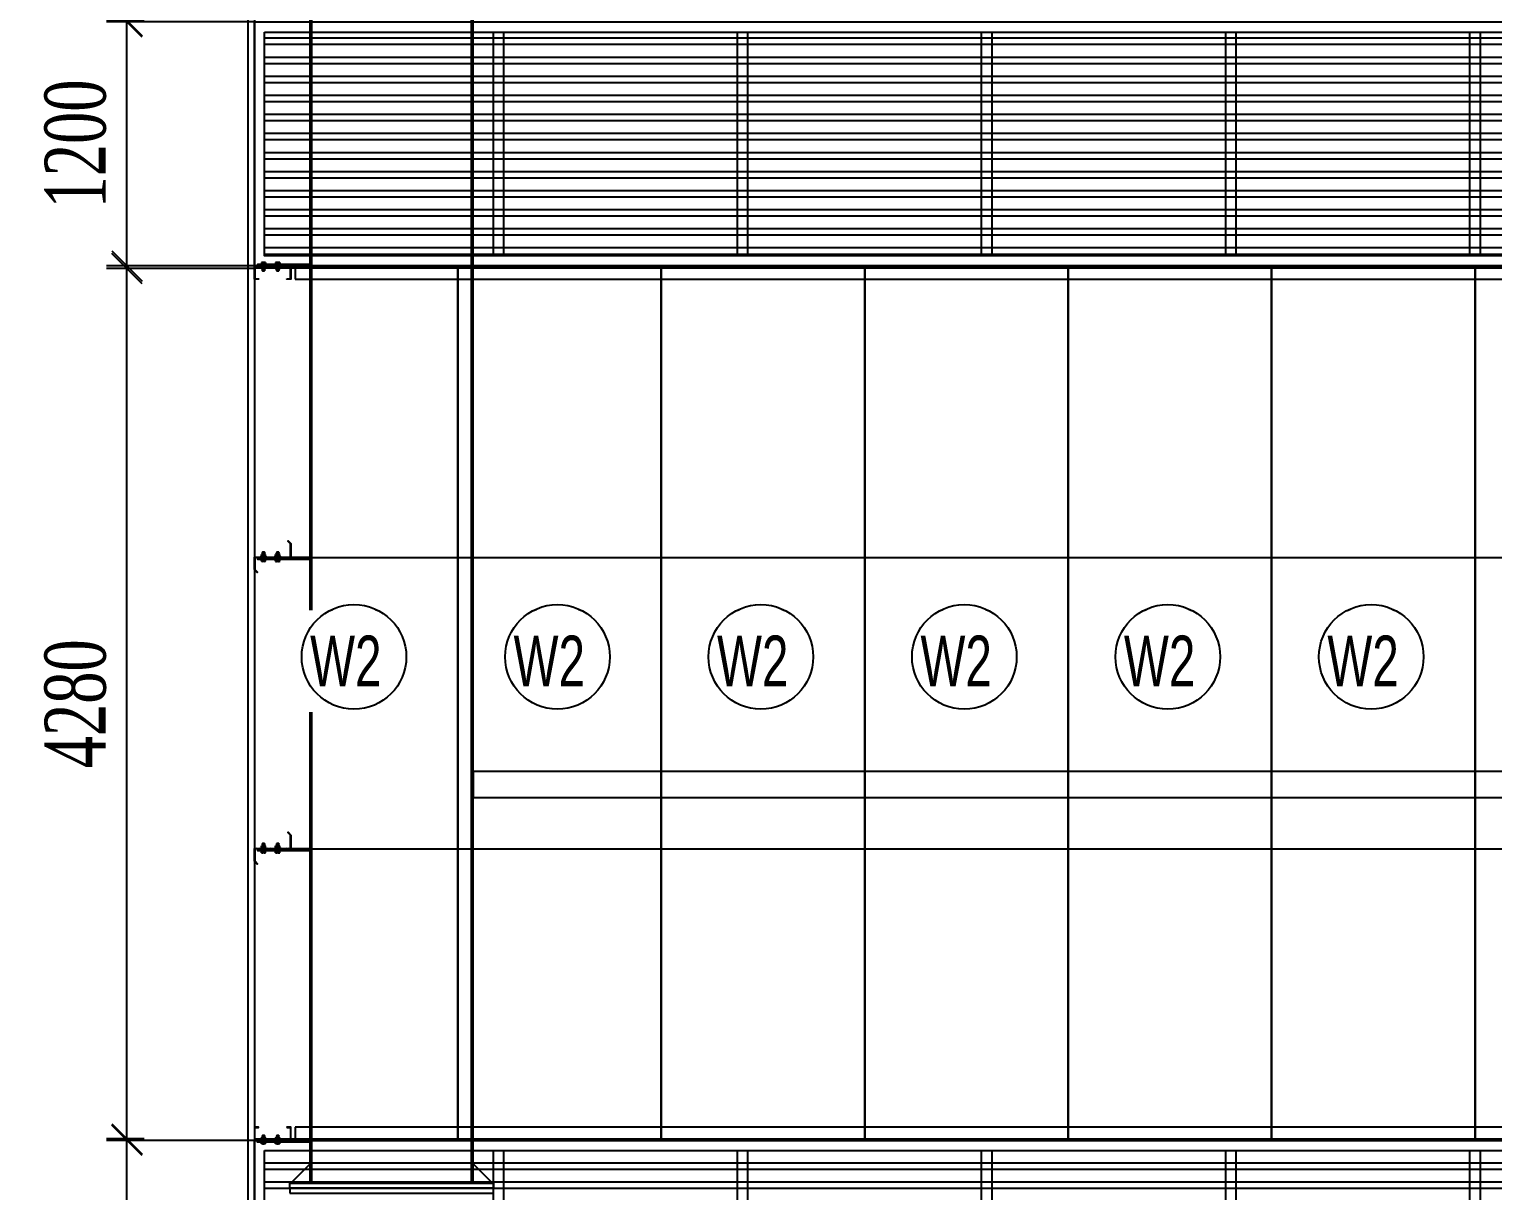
# Model space of a CAD drawing. Header units: inches. Extents: x 315041 to 662841, y -45540 to -35018.
# Drawn here: x 330950.9 to 331022.8, y -38412.7 to -38355.5 of the extents above; entities that cross this region are included whole.
import ezdxf

# ---------------------------------------------------------------- set-up
doc = ezdxf.new("R2010")
doc.units = ezdxf.units.IN
doc.header["$MEASUREMENT"] = 0
doc.linetypes.add('CENTER2', pattern=[28.575, 19.05, -3.175, 3.175, -3.175])
for name, color, linetype in [('1', 1, 'Continuous'), ('2', 2, 'Continuous'), ('251', 251, 'Continuous'), ('3', 3, 'Continuous'), ('4', 4, 'Continuous'), ('5', 5, 'Continuous'), ('6', 6, 'Continuous'), ('8', 8, 'Continuous'), ('9', 9, 'Continuous')]:
    doc.layers.add(name, color=color, linetype=linetype)
doc.styles.add('ST1', font='times.ttf', dxfattribs={"width": 0.7})
doc.styles.add('ST1H', font='vnshxh.shx', dxfattribs={"width": 0.7})
doc.dimstyles.new('100', dxfattribs={"dimtxt": 3, "dimasz": 1.5, "dimexe": 1, "dimexo": 0, "dimgap": 1, "dimtad": 1, "dimdec": 0, "dimlfac": 100, "dimzin": 0, "dimdsep": 46, "dimtxsty": 'ST1', "dimblk": 'OBLIQUE', "dimcen": 1, "dimdle": 1, "dimclrd": 8, "dimclre": 8, "dimclrt": 3, "dimadec": 0, "dimazin": 0, "dimtfac": 1, "dimtdec": 0, "dimtix": 1, "dimtmove": 1, "dimatfit": 3, "dimfxl": 0, "dimtfill": 1, "dimtolj": 1, "dimtzin": 0, "dimlwd": -1, "dimlwe": -1, "dimarcsym": 1})

# ---------------------------------------------------------------- blocks, each defined once
blk = doc.blocks.new('A$C6A7930B6')
at = {"layer": '2'}
h = blk.add_hatch(dxfattribs=at)
h.set_pattern_fill('ANSI31', color=256, scale=0.125, angle=-90, style=0)
h.set_pattern_definition([(315, (3303.04439, 11524.56439), (0.011048543456, 0.011048543456), [])])
h.paths.add_polyline_path([(1.5, 1.185), (1.5, 0.619), (0.016, 0.619), (0.016, 0.124), (0.129, 0.011), (0.118, 0), (0, 0.118), (0, 0.635), (1.484, 0.635), (1.484, 1.179), (1.371, 1.292), (1.382, 1.303)])
at = {"layer": '251'}
h = blk.add_hatch(color=256, dxfattribs=at)
h.paths.add_polyline_path([(0.314, 0.668), (0.31, 0.668, 0.192582), (0.332, 0.676, 0.192582), (0.353, 0.668)])
h.paths.add_polyline_path([(0.397, 0.668, 0.192582), (0.418, 0.676, 0.192582), (0.44, 0.668)])
h = blk.add_hatch(color=256, dxfattribs=at)
h.paths.add_polyline_path([(0.898, 0.668), (0.893, 0.668, 0.192582), (0.915, 0.676, 0.192582), (0.937, 0.668)])
h.paths.add_polyline_path([(0.98, 0.668, 0.192582), (1.002, 0.676, 0.192582), (1.023, 0.668)])
h = blk.add_hatch(color=256, dxfattribs=at)
h.paths.add_polyline_path([(0.314, 0.455), (0.31, 0.455, 0.192582), (0.332, 0.464, 0.192582), (0.353, 0.455)])
h.paths.add_polyline_path([(0.397, 0.455, 0.192582), (0.418, 0.464, 0.192582), (0.44, 0.455)])
h = blk.add_hatch(color=256, dxfattribs=at)
h.paths.add_polyline_path([(0.898, 0.455), (0.893, 0.455, 0.192582), (0.915, 0.464, 0.192582), (0.937, 0.455)])
h.paths.add_polyline_path([(0.98, 0.455, 0.192582), (1.002, 0.464, 0.192582), (1.023, 0.455)])
at = {"layer": '9', "linetype": 'Continuous'}
h = blk.add_hatch(dxfattribs=at)
h.set_pattern_fill('ANSI31', color=250, scale=0.25, angle=-90, style=0)
h.set_pattern_definition([(315, (3302.900187, 11527.014995), (0.02209708691, 0.02209708691), [])])
h.paths.add_polyline_path([(2.292, 0.552), (2.292, 0.619), (0.125, 0.619), (0.125, 0.552)])
at = {"layer": '2'}
blk.add_lwpolyline([(1.5, 1.185), (1.5, 0.619), (0.016, 0.619), (0.016, 0.124), (0.129, 0.011), (0.118, 0), (0, 0.118), (0, 0.635), (1.484, 0.635), (1.484, 1.179), (1.371, 1.292), (1.382, 1.303)], close=True, dxfattribs=at)
at = {"layer": '5', "linetype": 'CENTER2', "ltscale": 0.2}
for p, q in [((0.375, 0.436), (0.375, 0.859)), ((0.958, 0.436), (0.958, 0.859))]:
    blk.add_line(p, q, dxfattribs=at)
at = {"layer": '6'}
blk.add_lwpolyline([(2.292, 0.552), (2.292, 0.619), (0.125, 0.619), (0.125, 0.552), (2.292, 0.552)], dxfattribs=at)
at = {"layer": '8'}
for p, q in [((0.288, 0.676), (0.288, 0.739)), ((0.44, 0.748), (0.31, 0.748)), ((0.436, 0.668), (0.314, 0.668)), ((0.335, 0.832), (0.325, 0.824)), ((0.325, 0.824), (0.335, 0.817)), ((0.335, 0.772), (0.325, 0.764)), ((0.325, 0.764), (0.325, 0.748)), ((0.325, 0.635), (0.325, 0.552)), ((0.332, 0.676), (0.332, 0.739)), ((0.332, 0.676), (0.332, 0.739)), ((0.415, 0.837), (0.335, 0.837)), ((0.335, 0.832), (0.335, 0.837)), ((0.335, 0.832), (0.375, 0.835)), ((0.35, 0.759), (0.415, 0.765)), ((0.425, 0.759), (0.35, 0.759)), ((0.375, 0.837), (0.375, 0.835)), ((0.375, 0.835), (0.375, 0.837)), ((0.415, 0.837), (0.42, 0.83)), ((0.42, 0.83), (0.415, 0.825)), ((0.415, 0.78), (0.425, 0.774)), ((0.425, 0.774), (0.415, 0.765)), ((0.415, 0.765), (0.425, 0.759)), ((0.418, 0.676), (0.418, 0.739)), ((0.425, 0.759), (0.425, 0.748)), ((0.425, 0.635), (0.425, 0.552)), ((0.462, 0.676), (0.462, 0.739)), ((0.872, 0.676), (0.872, 0.739)), ((1.023, 0.748), (0.893, 0.748)), ((1.019, 0.668), (0.898, 0.668)), ((0.918, 0.832), (0.908, 0.824)), ((0.908, 0.824), (0.918, 0.817)), ((0.918, 0.772), (0.908, 0.764)), ((0.908, 0.764), (0.908, 0.748)), ((0.908, 0.635), (0.908, 0.552)), ((0.915, 0.676), (0.915, 0.739)), ((0.915, 0.676), (0.915, 0.739)), ((0.998, 0.837), (0.918, 0.837)), ((0.918, 0.832), (0.918, 0.837)), ((0.918, 0.832), (0.958, 0.835)), ((0.933, 0.759), (0.998, 0.765)), ((1.008, 0.759), (0.933, 0.759)), ((0.958, 0.837), (0.958, 0.835)), ((0.958, 0.835), (0.958, 0.837)), ((0.998, 0.837), (1.003, 0.83)), ((1.003, 0.83), (0.998, 0.825)), ((0.998, 0.78), (1.008, 0.774)), ((1.008, 0.774), (0.998, 0.765)), ((0.998, 0.765), (1.008, 0.759)), ((1.002, 0.676), (1.002, 0.739)), ((1.008, 0.759), (1.008, 0.748)), ((1.008, 0.635), (1.008, 0.552)), ((1.045, 0.676), (1.045, 0.739)), ((0.288, 0.464), (0.288, 0.526)), ((0.44, 0.535), (0.31, 0.535)), ((0.436, 0.552), (0.314, 0.552)), ((0.436, 0.455), (0.314, 0.455)), ((0.332, 0.464), (0.332, 0.526)), ((0.332, 0.464), (0.332, 0.526)), ((0.418, 0.464), (0.418, 0.526)), ((0.462, 0.464), (0.462, 0.526)), ((0.872, 0.464), (0.872, 0.526)), ((1.023, 0.535), (0.893, 0.535)), ((1.019, 0.552), (0.898, 0.552)), ((1.019, 0.455), (0.898, 0.455)), ((0.915, 0.464), (0.915, 0.526)), ((0.915, 0.464), (0.915, 0.526)), ((1.002, 0.464), (1.002, 0.526)), ((1.045, 0.464), (1.045, 0.526))]:
    blk.add_line(p, q, dxfattribs=at)
for points in [[(0.275, 0.65), (0.275, 0.668), (0.475, 0.668), (0.475, 0.65)], [(0.335, 0.817), (0.325, 0.809), (0.335, 0.802), (0.415, 0.81), (0.425, 0.819), (0.415, 0.825)], [(0.335, 0.802), (0.325, 0.794), (0.335, 0.787), (0.415, 0.795), (0.425, 0.804), (0.415, 0.81)], [(0.335, 0.787), (0.325, 0.779), (0.335, 0.772), (0.415, 0.78), (0.425, 0.789), (0.415, 0.795)], [(0.859, 0.65), (0.859, 0.668), (1.058, 0.668), (1.058, 0.65)], [(0.918, 0.817), (0.908, 0.809), (0.918, 0.802), (0.998, 0.81), (1.008, 0.819), (0.998, 0.825)], [(0.918, 0.802), (0.908, 0.794), (0.918, 0.787), (0.998, 0.795), (1.008, 0.804), (0.998, 0.81)], [(0.918, 0.787), (0.908, 0.779), (0.918, 0.772), (0.998, 0.78), (1.008, 0.789), (0.998, 0.795)], [(0.275, 0.535), (0.275, 0.552), (0.475, 0.552), (0.475, 0.535)], [(0.859, 0.535), (0.859, 0.552), (1.058, 0.552), (1.058, 0.535)]]:
    blk.add_lwpolyline(points, close=True, dxfattribs=at)
for centre, start, end in [((0.31, 0.716), 46.39718, 133.60282), ((0.31, 0.699), 226.39718, 313.60282), ((0.353, 0.716), 90, 133.60282), ((0.353, 0.699), 226.39718, 270), ((0.397, 0.716), 46.39718, 90), ((0.397, 0.699), 270, 313.60282), ((0.44, 0.716), 46.39718, 133.60282), ((0.44, 0.699), 226.39718, 313.60282), ((0.893, 0.716), 46.39718, 133.60282), ((0.893, 0.699), 226.39718, 313.60282), ((0.937, 0.716), 90, 133.60282), ((0.937, 0.699), 226.39718, 270), ((0.98, 0.716), 46.39718, 90), ((0.98, 0.699), 270, 313.60282), ((1.023, 0.716), 46.39718, 133.60282), ((1.023, 0.699), 226.39718, 313.60282), ((0.31, 0.503), 46.39718, 133.60282), ((0.31, 0.486), 226.39718, 313.60282), ((0.353, 0.503), 90, 133.60282), ((0.353, 0.486), 226.39718, 270), ((0.397, 0.503), 46.39718, 90), ((0.397, 0.486), 270, 313.60282), ((0.44, 0.503), 46.39718, 133.60282), ((0.44, 0.486), 226.39718, 313.60282), ((0.893, 0.503), 46.39718, 133.60282), ((0.893, 0.486), 226.39718, 313.60282), ((0.937, 0.503), 90, 133.60282), ((0.937, 0.486), 226.39718, 270), ((0.98, 0.503), 46.39718, 90), ((0.98, 0.486), 270, 313.60282), ((1.023, 0.503), 46.39718, 133.60282), ((1.023, 0.486), 226.39718, 313.60282)]:
    blk.add_arc(centre, 0.0314, start, end, dxfattribs=at)
blk = doc.blocks.new('*U148')
at = {"layer": '251'}
h = blk.add_hatch(color=256, dxfattribs=at)
h.paths.add_polyline_path([(-0.053, -0.04), (-0.053, -0.043, -0.192582), (-0.048, -0.029, -0.192582), (-0.053, -0.014)])
h.paths.add_polyline_path([(-0.053, 0.014, -0.192582), (-0.048, 0.029, -0.192582), (-0.053, 0.043)])
h = blk.add_hatch(color=256, dxfattribs=at)
h.paths.add_polyline_path([(0.067, -0.04), (0.067, -0.043, -0.192582), (0.073, -0.029, -0.192582), (0.067, -0.014)])
h.paths.add_polyline_path([(0.067, 0.014, -0.192582), (0.073, 0.029, -0.192582), (0.067, 0.043)])
at = {"layer": '5', "linetype": 'CENTER2', "ltscale": 0.2}
blk.add_line((-0.077, 0), (0.206, 0), dxfattribs=at)
at = {"layer": '8'}
for p, q in [((-0.053, 0.04), (-0.053, -0.04)), ((-0.048, 0.058), (-0.006, 0.058)), ((-0.048, 0.029), (-0.006, 0.029)), ((0, 0.043), (0, -0.043)), ((0.056, 0.033), (0, 0.033)), ((0.056, -0.066), (0.056, 0.066)), ((0.056, 0.066), (0.067, 0.066)), ((0.067, -0.066), (0.067, 0.066)), ((0.067, 0.04), (0.067, -0.04)), ((0.073, 0.058), (0.115, 0.058)), ((0.073, 0.029), (0.115, 0.029)), ((0.12, 0.043), (0.12, -0.043)), ((0.128, 0.033), (0.12, 0.033)), ((0.132, 0.027), (0.128, 0.033)), ((0.128, 0.033), (0.128, -0.017)), ((0.128, -0.017), (0.132, 0.027)), ((0.138, 0.033), (0.132, 0.027)), ((0.142, 0.027), (0.138, 0.033)), ((0.175, 0.03), (0.172, 0.027)), ((0.18, 0.027), (0.175, 0.03)), ((0.177, -0.027), (0.178, 0)), ((0.18, 0), (0.178, 0)), ((0.178, 0), (0.18, 0)), ((0.18, 0.027), (0.18, -0.027)), ((-0.048, -0.029), (-0.006, -0.029)), ((-0.048, -0.029), (-0.006, -0.029)), ((-0.048, -0.058), (-0.006, -0.058)), ((0.056, -0.033), (0, -0.033)), ((0.056, -0.066), (0.067, -0.066)), ((0.073, -0.029), (0.115, -0.029)), ((0.073, -0.029), (0.115, -0.029)), ((0.073, -0.058), (0.115, -0.058)), ((0.131, -0.033), (0.12, -0.033)), ((0.137, -0.027), (0.131, -0.033)), ((0.171, -0.033), (0.167, -0.027)), ((0.177, -0.027), (0.171, -0.033)), ((0.177, -0.027), (0.18, -0.027))]:
    blk.add_line(p, q, dxfattribs=at)
for points in [[(0.147, -0.027), (0.141, -0.033), (0.137, -0.027), (0.142, 0.027), (0.148, 0.033), (0.152, 0.027)], [(0.157, -0.027), (0.151, -0.033), (0.147, -0.027), (0.152, 0.027), (0.158, 0.033), (0.162, 0.027)], [(0.167, -0.027), (0.161, -0.033), (0.157, -0.027), (0.162, 0.027), (0.168, 0.033), (0.172, 0.027)]]:
    blk.add_lwpolyline(points, close=True, dxfattribs=at)
for centre, start, end in [((-0.032, 0.043), 136.3972, 223.6028), ((-0.032, 0.014), 136.3972, 180), ((-0.021, 0.043), 316.3972, 43.6028), ((-0.021, 0.014), 0, 43.6028), ((0.088, 0.043), 136.3972, 223.6028), ((0.088, 0.014), 136.3972, 180), ((0.099, 0.043), 316.3972, 43.6028), ((0.099, 0.014), 0, 43.6028), ((-0.032, -0.014), 180, 223.6028), ((-0.032, -0.043), 136.3972, 223.6028), ((-0.021, -0.014), 316.3972, 0), ((-0.021, -0.043), 316.3972, 43.6028), ((0.088, -0.014), 180, 223.6028), ((0.088, -0.043), 136.3972, 223.6028), ((0.099, -0.014), 316.3972, 0), ((0.099, -0.043), 316.3972, 43.6028)]:
    blk.add_arc(centre, 0.0209, start, end, dxfattribs=at)
blk = doc.blocks.new('*U149')
at = {"layer": '251'}
h = blk.add_hatch(color=256, dxfattribs=at)
h.paths.add_polyline_path([(-0.053, -0.04), (-0.053, -0.043, -0.192582), (-0.048, -0.029, -0.192582), (-0.053, -0.014)])
h.paths.add_polyline_path([(-0.053, 0.014, -0.192582), (-0.048, 0.029, -0.192582), (-0.053, 0.043)])
h = blk.add_hatch(color=256, dxfattribs=at)
h.paths.add_polyline_path([(0.067, -0.04), (0.067, -0.043, -0.192582), (0.073, -0.029, -0.192582), (0.067, -0.014)])
h.paths.add_polyline_path([(0.067, 0.014, -0.192582), (0.073, 0.029, -0.192582), (0.067, 0.043)])
at = {"layer": '5', "linetype": 'CENTER2', "ltscale": 0.2}
blk.add_line((-0.077, 0), (0.206, 0), dxfattribs=at)
at = {"layer": '8'}
for p, q in [((-0.053, 0.04), (-0.053, -0.04)), ((-0.048, 0.058), (-0.006, 0.058)), ((-0.048, 0.029), (-0.006, 0.029)), ((0, 0.043), (0, -0.043)), ((0.056, 0.033), (0, 0.033)), ((0.056, -0.066), (0.056, 0.066)), ((0.056, 0.066), (0.067, 0.066)), ((0.067, -0.066), (0.067, 0.066)), ((0.067, 0.04), (0.067, -0.04)), ((0.073, 0.058), (0.115, 0.058)), ((0.073, 0.029), (0.115, 0.029)), ((0.12, 0.043), (0.12, -0.043)), ((0.128, 0.033), (0.12, 0.033)), ((0.132, 0.027), (0.128, 0.033)), ((0.128, 0.033), (0.128, -0.017)), ((0.128, -0.017), (0.132, 0.027)), ((0.138, 0.033), (0.132, 0.027)), ((0.142, 0.027), (0.138, 0.033)), ((0.175, 0.03), (0.172, 0.027)), ((0.18, 0.027), (0.175, 0.03)), ((0.177, -0.027), (0.178, 0)), ((0.18, 0), (0.178, 0)), ((0.178, 0), (0.18, 0)), ((0.18, 0.027), (0.18, -0.027)), ((-0.048, -0.029), (-0.006, -0.029)), ((-0.048, -0.029), (-0.006, -0.029)), ((-0.048, -0.058), (-0.006, -0.058)), ((0.056, -0.033), (0, -0.033)), ((0.056, -0.066), (0.067, -0.066)), ((0.073, -0.029), (0.115, -0.029)), ((0.073, -0.029), (0.115, -0.029)), ((0.073, -0.058), (0.115, -0.058)), ((0.131, -0.033), (0.12, -0.033)), ((0.137, -0.027), (0.131, -0.033)), ((0.171, -0.033), (0.167, -0.027)), ((0.177, -0.027), (0.171, -0.033)), ((0.177, -0.027), (0.18, -0.027))]:
    blk.add_line(p, q, dxfattribs=at)
for points in [[(0.147, -0.027), (0.141, -0.033), (0.137, -0.027), (0.142, 0.027), (0.148, 0.033), (0.152, 0.027)], [(0.157, -0.027), (0.151, -0.033), (0.147, -0.027), (0.152, 0.027), (0.158, 0.033), (0.162, 0.027)], [(0.167, -0.027), (0.161, -0.033), (0.157, -0.027), (0.162, 0.027), (0.168, 0.033), (0.172, 0.027)]]:
    blk.add_lwpolyline(points, close=True, dxfattribs=at)
for centre, start, end in [((-0.032, 0.043), 136.3972, 223.6028), ((-0.032, 0.014), 136.3972, 180), ((-0.021, 0.043), 316.3972, 43.6028), ((-0.021, 0.014), 0, 43.6028), ((0.088, 0.043), 136.3972, 223.6028), ((0.088, 0.014), 136.3972, 180), ((0.099, 0.043), 316.3972, 43.6028), ((0.099, 0.014), 0, 43.6028), ((-0.032, -0.014), 180, 223.6028), ((-0.032, -0.043), 136.3972, 223.6028), ((-0.021, -0.014), 316.3972, 0), ((-0.021, -0.043), 316.3972, 43.6028), ((0.088, -0.014), 180, 223.6028), ((0.088, -0.043), 136.3972, 223.6028), ((0.099, -0.014), 316.3972, 0), ((0.099, -0.043), 316.3972, 43.6028)]:
    blk.add_arc(centre, 0.0209, start, end, dxfattribs=at)
blk = doc.blocks.new('A$C174458B3')
at = {"layer": '2'}
blk.add_lwpolyline([(1.333, 0.017), (1.483, 0.017), (1.483, 0.525), (0.017, 0.525), (0.017, 0.017), (0.167, 0.017), (0.167, 0), (0, 0), (0, 0.542), (1.5, 0.542), (1.5, 0), (1.333, 0), (1.333, 0.017)], dxfattribs=at)
at = {"layer": '5'}
blk.add_lwpolyline([(2.292, 0.542), (2.292, 0.608), (0.125, 0.608), (0.125, 0.542), (2.292, 0.542)], dxfattribs=at)
at = {"layer": '251', "color": 147, "xscale": 1.5, "yscale": 1.5, "zscale": 1.5, "rotation": 270}
for name, p in [('*U149', (0.375, 0.608)), ('*U148', (0.958, 0.608))]:
    blk.add_blockref(name, p, dxfattribs=at)
blk = doc.blocks.new('224')
at = {"true_color": 0xc0a22a}
h = blk.add_hatch(dxfattribs=at)
h.set_pattern_fill('ANSI32', color=42, scale=2.5, angle=135, style=0)
h.set_pattern_definition([(180, (8862.3461, -1674.7128), (-2e-16, -0.9375), []), (180, (8862.0336, -1674.4003), (-2e-16, -0.9375), [])])
h.paths.add_polyline_path([(333447.453, -39016.55), (333711.453, -39016.55), (333711.453, -39027.55), (333447.453, -39027.55)])
at = {"color": 42, "true_color": 0xc0a22a}
for points in [[(333446.953, -39016.05), (333711.953, -39016.05), (333711.953, -39028.05), (333446.953, -39028.05)], [(333447.453, -39016.55), (333711.453, -39016.55), (333711.453, -39027.55), (333447.453, -39027.55)], [(333459.2, -39016.55), (333459.2, -39027.55), (333458.7, -39027.55), (333458.7, -39016.55)], [(333471.2, -39016.55), (333471.2, -39027.55), (333470.7, -39027.55), (333470.7, -39016.55)], [(333483.2, -39016.55), (333483.2, -39027.55), (333482.7, -39027.55), (333482.7, -39016.55)], [(333495.2, -39016.55), (333495.2, -39027.55), (333494.7, -39027.55), (333494.7, -39016.55)], [(333507.2, -39016.55), (333507.2, -39027.55), (333506.7, -39027.55), (333506.7, -39016.55)]]:
    blk.add_lwpolyline(points, close=True, dxfattribs=at)
at = {"layer": '1'}
for p, q in [((333448.853, -39016.05), (333710.053, -39016.05)), ((333448.853, -39028.05), (333710.053, -39028.05))]:
    blk.add_line(p, q, dxfattribs=at)
at = {"layer": '4'}
blk.add_lwpolyline([(333448.953, -39016.05), (333709.953, -39016.05)], dxfattribs=at)
blk = doc.blocks.new('_Oblique')
at = {"color": 0, "linetype": 'ByBlock', "lineweight": -2}
blk.add_line((-0.5, -0.5), (0.5, 0.5), dxfattribs=at)
blk = doc.blocks.new('*D1048')
at = {"color": 8, "linetype": 'Continuous', "transparency": 16777216}
for p, q in [((330955.682, -38423.175), (330955.682, -38409.175)), ((330961.942, -38410.175), (330954.682, -38410.175)), ((330961.942, -38422.175), (330954.682, -38422.175))]:
    blk.add_line(p, q, dxfattribs=at)
at = {"layer": 'Defpoints', "color": 0, "transparency": 16777216}
for p in [(330955.682, -38410.175), (330961.942, -38410.175), (330961.942, -38422.175)]:
    blk.add_point(p, dxfattribs=at)
at = {"color": 8, "transparency": 16777216, "xscale": 1.5, "yscale": 1.5, "zscale": 1.5}
for p, rotation in [((330955.682, -38410.175), 90), ((330955.682, -38422.175), 270)]:
    blk.add_blockref('_Oblique', p, dxfattribs=dict(at, rotation=rotation))
at = {"color": 3, "transparency": 16777216, "insert": (330953.156, -38416.175), "char_height": 3, "attachment_point": 5, "rotation": 90, "style": 'ST1', "bg_fill": 3, "box_fill_scale": 1.25, "bg_fill_color": 256, "bg_fill_true_color": 13158600, "bg_fill_transparency": 8437068}
blk.add_mtext('\\A1;1200', dxfattribs=at)
blk = doc.blocks.new('*D1049')
at = {"color": 8, "linetype": 'Continuous', "transparency": 16777216}
for p, q in [((330955.682, -38368.175), (330955.682, -38354.175)), ((330961.942, -38355.175), (330954.682, -38355.175)), ((330961.942, -38367.175), (330954.682, -38367.175))]:
    blk.add_line(p, q, dxfattribs=at)
at = {"layer": 'Defpoints', "color": 0, "transparency": 16777216}
for p in [(330955.682, -38355.175), (330961.942, -38355.175), (330961.942, -38367.175)]:
    blk.add_point(p, dxfattribs=at)
at = {"color": 8, "transparency": 16777216, "xscale": 1.5, "yscale": 1.5, "zscale": 1.5}
for p, rotation in [((330955.682, -38355.175), 90), ((330955.682, -38367.175), 270)]:
    blk.add_blockref('_Oblique', p, dxfattribs=dict(at, rotation=rotation))
at = {"color": 3, "transparency": 16777216, "insert": (330953.156, -38361.175), "char_height": 3, "attachment_point": 5, "rotation": 90, "style": 'ST1', "bg_fill": 3, "box_fill_scale": 1.25, "bg_fill_color": 256, "bg_fill_true_color": 13158600, "bg_fill_transparency": 12178648}
blk.add_mtext('\\A1;1200', dxfattribs=at)
blk = doc.blocks.new('*D1053')
at = {"color": 8, "linetype": 'Continuous', "transparency": 16777216}
for p, q in [((330955.682, -38411.105), (330955.682, -38366.305)), ((330961.942, -38367.305), (330954.682, -38367.305)), ((330956.521, -38410.105), (330954.682, -38410.105))]:
    blk.add_line(p, q, dxfattribs=at)
at = {"layer": 'Defpoints', "color": 0, "transparency": 16777216}
for p in [(330955.682, -38367.305), (330961.942, -38367.305), (330956.521, -38410.105)]:
    blk.add_point(p, dxfattribs=at)
at = {"color": 8, "transparency": 16777216, "xscale": 1.5, "yscale": 1.5, "zscale": 1.5}
for p, rotation in [((330955.682, -38367.305), 90), ((330955.682, -38410.105), 270)]:
    blk.add_blockref('_Oblique', p, dxfattribs=dict(at, rotation=rotation))
at = {"color": 4, "transparency": 16777216, "insert": (330953.156, -38388.705), "char_height": 3, "attachment_point": 5, "rotation": 90, "style": 'ST1', "bg_fill": 3, "box_fill_scale": 1.25, "bg_fill_color": 256, "bg_fill_true_color": 13158600, "bg_fill_transparency": 11618980}
blk.add_mtext('\\A1;4280', dxfattribs=at)
blk = doc.blocks.new('*D1054')
at = {"color": 8, "linetype": 'Continuous', "transparency": 16777216}
for p, q in [((330955.682, -38356.105), (330955.682, -38299.206)), ((330961.942, -38300.206), (330954.682, -38300.206)), ((330956.521, -38355.105), (330954.682, -38355.105))]:
    blk.add_line(p, q, dxfattribs=at)
at = {"layer": 'Defpoints', "color": 0, "transparency": 16777216}
for p in [(330955.682, -38300.206), (330961.942, -38300.206), (330956.521, -38355.105)]:
    blk.add_point(p, dxfattribs=at)
at = {"color": 8, "transparency": 16777216, "xscale": 1.5, "yscale": 1.5, "zscale": 1.5}
for p, rotation in [((330955.682, -38300.206), 90), ((330955.682, -38355.105), 270)]:
    blk.add_blockref('_Oblique', p, dxfattribs=dict(at, rotation=rotation))
at = {"color": 5, "transparency": 16777216, "insert": (330953.152, -38327.655), "char_height": 3, "attachment_point": 5, "rotation": 90, "style": 'ST1', "bg_fill": 3, "box_fill_scale": 1.25, "bg_fill_color": 256, "bg_fill_true_color": 13158600, "bg_fill_transparency": 11618980}
blk.add_mtext('\\A1;5490', dxfattribs=at)

msp = doc.modelspace()

# ---------------------------------------------------------------- linework, layer by layer
at = {"color": 8}
msp.add_lwpolyline([(330961.6419, -38300.1758), (331226.9427, -38300.1758), (331226.9427, -38561.1758), (330961.6419, -38561.1758)], close=True, dxfattribs=at)
at = {"color": 4}
for points in [[(330961.9419, -38410.1049), (330971.9419, -38410.1049), (330971.9419, -38367.2749), (330961.9419, -38367.2749)], [(330971.9419, -38410.1049), (330981.9419, -38410.1049), (330981.9419, -38367.2749), (330971.9419, -38367.2749)], [(330981.9419, -38410.1049), (330991.9419, -38410.1049), (330991.9419, -38367.2749), (330981.9419, -38367.2749)], [(330991.9419, -38410.1049), (331001.9419, -38410.1049), (331001.9419, -38367.2749), (330991.9419, -38367.2749)], [(331001.9419, -38410.1049), (331011.9419, -38410.1049), (331011.9419, -38367.2749), (331001.9419, -38367.2749)], [(331011.9419, -38410.1049), (331021.9419, -38410.1049), (331021.9419, -38367.2749), (331011.9419, -38367.2749)], [(331021.9419, -38410.1049), (331031.9419, -38410.1049), (331031.9419, -38367.2749), (331021.9419, -38367.2749)]]:
    msp.add_lwpolyline(points, close=True, dxfattribs=at)
at = {"layer": '1', "color": 9}
for p, q in [((330963.8419, -38367.1749), (331225.0427, -38367.1749)), ((330963.8419, -38410.1749), (331225.0427, -38410.1749))]:
    msp.add_line(p, q, dxfattribs=at)
at = {"layer": '2', "color": 9}
for p, q in [((330963.9419, -38381.5083), (331224.9427, -38381.5083)), ((330963.9419, -38395.8416), (331224.9427, -38395.8416))]:
    msp.add_line(p, q, dxfattribs=at)
at = {"layer": '3', "color": 9}
msp.add_lwpolyline([(330961.9419, -38561.1758), (330961.6419, -38561.1758), (330961.6419, -38300.1758), (330961.9419, -38300.1758)], close=True, dxfattribs=at)
at = {"layer": '4', "color": 9}
for p, q in [((330963.9419, -38367.1749), (330963.9419, -38367.8249)), ((330963.9419, -38409.5249), (330963.9419, -38410.1749))]:
    msp.add_line(p, q, dxfattribs=at)
for points in [[(331224.9427, -38367.1749), (330963.9419, -38367.1749)], [(330963.9419, -38367.8249), (331224.9427, -38367.8249)], [(331224.9427, -38409.5249), (330963.9419, -38409.5249)], [(330963.9419, -38410.1749), (331224.9427, -38410.1749)]]:
    msp.add_lwpolyline(points, dxfattribs=at)
at = {"layer": '8', "color": 9}
for p, q in [((330972.6119, -38412.2758), (330972.6119, -38329.6564)), ((330964.7719, -38412.2758), (330964.7719, -38330.5644)), ((330972.6919, -38412.2758), (330972.6919, -38333.2564)), ((330964.6919, -38412.2758), (330964.6919, -38334.0731)), ((330964.6919, -38411.3258), (330963.7419, -38412.2758)), ((330972.6919, -38411.3258), (330973.6419, -38412.2758))]:
    msp.add_line(p, q, dxfattribs=at)
for points in [[(330972.6919, -38393.3108), (331028.1423, -38393.3108), (331028.1423, -38392.0408), (330972.6919, -38392.0408)], [(330963.6919, -38412.2758), (330973.6919, -38412.2758), (330973.6919, -38412.5258), (330963.6919, -38412.5258)], [(330963.6919, -38412.7758), (330973.6919, -38412.7758), (330973.6919, -38412.5258), (330963.6919, -38412.5258)]]:
    msp.add_lwpolyline(points, close=True, dxfattribs=at)

# ---------------------------------------------------------------- block references
at = {"color": 9}
for p in [(-2485.0107, 660.8751), (-2485.0107, 605.8751)]:
    msp.add_blockref('224', p, dxfattribs=at)
at = {"layer": '2', "color": 9, "xscale": 1.19999999999709, "yscale": 1.199999999999818, "zscale": 1.2}
for name, p in [('A$C174458B3', (330961.9419, -38367.8249)), ('A$C6A7930B6', (330961.9419, -38382.2507)), ('A$C6A7930B6', (330961.9419, -38396.584))]:
    msp.add_blockref(name, p, dxfattribs=at)
at = {"layer": '2', "color": 9, "xscale": -1.19999999999709, "yscale": 1.199999999999818, "zscale": 1.2, "rotation": 180}
msp.add_blockref('A$C174458B3', (330961.9419, -38409.5249), dxfattribs=at)

# ---------------------------------------------------------------- next in the draw order: texts
at = {"color": 4, "char_height": 2.5, "attachment_point": 6, "style": 'ST1H', "bg_fill": 2}
for insert in [(330968.1938, -38386.601), (330978.1938, -38386.601), (330988.1938, -38386.601), (330998.1938, -38386.601), (331008.1938, -38386.601), (331018.1938, -38386.601)]:
    msp.add_mtext('\\A1;W2', dxfattribs=dict(at, insert=insert))

# ---------------------------------------------------------------- next in the draw order: dimensions: what is measured, and where the dimension line sits
at = {"color": 1}
for base, p1, p2, picture, middle in [((330955.682, -38355.1749), (330961.9419, -38367.1749), (330961.9419, -38355.1749), '*D1049', (330953.156, -38361.1749)), ((330955.682, -38410.1749), (330961.9419, -38422.1749), (330961.9419, -38410.1749), '*D1048', (330953.156, -38416.1749))]:
    dim = msp.add_linear_dim(base=base, p1=p1, p2=p2, angle=90, dimstyle='100', dxfattribs=at)
    dim.commit()
    dim.dimension.update_dxf_attribs({"geometry": picture, "text_midpoint": middle})

# ---------------------------------------------------------------- next in the draw order: linework, layer by layer
at = {"color": 4}
for centre in [(330966.8402, -38386.3969), (330976.8402, -38386.3969), (330986.8402, -38386.3969), (330996.8402, -38386.3969), (331006.8402, -38386.3969), (331016.8402, -38386.3969)]:
    msp.add_circle(centre, 2.571, dxfattribs=at)

# ---------------------------------------------------------------- next in the draw order: dimensions: what is measured, and where the dimension line sits
at = {"color": 6}
for base, p1, p2, override, picture, middle in [((330955.682, -38300.2058), (330956.5215, -38355.1049), (330961.9419, -38300.2058), {"dimclrt": 5}, '*D1054', (330953.1517, -38327.6554)), ((330955.682, -38367.3049), (330956.5215, -38410.1049), (330961.9419, -38367.3049), {"dimclrt": 4}, '*D1053', (330953.156, -38388.7049))]:
    dim = msp.add_linear_dim(base=base, p1=p1, p2=p2, angle=90, dimstyle='100', override=override, dxfattribs=at)
    dim.commit()
    dim.dimension.update_dxf_attribs({"geometry": picture, "text_midpoint": middle})

doc.saveas('drawing.dxf')
